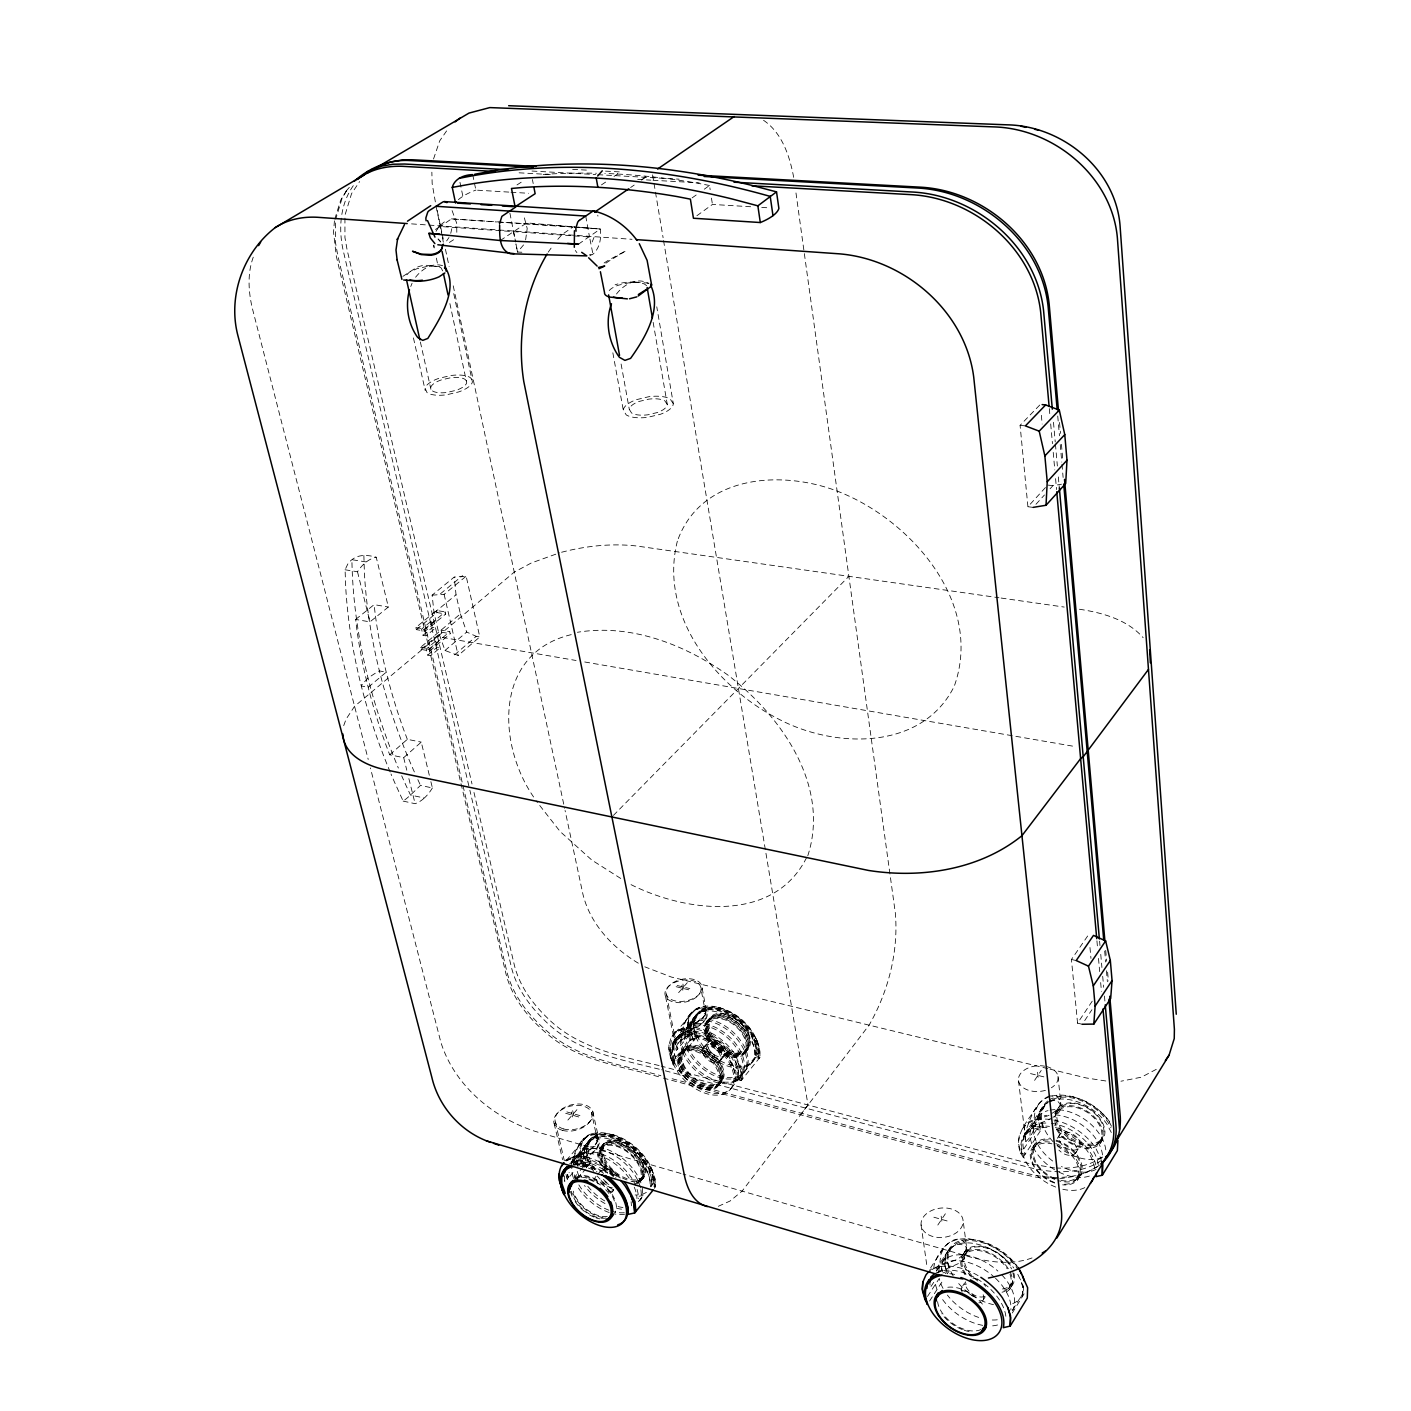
<?xml version="1.0" encoding="UTF-8"?>
<svg xmlns="http://www.w3.org/2000/svg" width="1411" height="1411" viewBox="0 0 1411 1411"><rect width="100%" height="100%" fill="white"/><g stroke="black" fill="none" stroke-linecap="round" stroke-linejoin="round"><path stroke-width="0.75" stroke-dasharray="5 3.75" d="M668.973 1044.881L668.849 1051.477L673.347 1064.935L696.769 1037.138A37.462 23.687 40.7 0 1 720.968 1008.23A37.462 23.687 40.7 0 1 758.289 1053.135L760 1057.245L741.48 1080.262L735.36 1081.549A37.956 23.617 40.8 0 0 697.493 1036.115A37.956 23.617 40.8 0 0 673.347 1064.935M701.055 989.146A18.272 11.006 -11.4 0 1 673.805 1002.057A18.272 11.006 -11.4 0 1 674.193 982.673A18.272 11.006 -11.4 0 1 701.055 989.146L706.17 1016.255A18.043 9.842 -18.3 0 1 696.999 1027.12L678.374 1036.115C671.654 1042.711 673.276 1053.241 676.68 1061.072M688.039 1022.516L687.898 1029.078L690.967 1039.254L672.006 1061.707L675.622 1062.236A37.903 23.634 40.8 0 1 699.75 1033.416A37.903 23.634 40.8 0 1 737.583 1078.798L741.48 1080.262L741.216 1072.501L738.447 1063.612L733.367 1054.652A42.418 26.439 40.8 0 0 698.939 1029.818A42.418 26.439 40.8 0 0 670.878 1038.284L668.867 1045.269L669.308 1053.417L672.006 1061.707M692.519 1019.712L690.632 1031.406L693.542 1041.036L689.926 1040.471L686.857 1030.295L688.938 1017.137A41.995 26.509 40.7 0 1 716.929 1008.512A41.995 26.509 40.7 0 1 751.058 1033.011L758.518 1048.849L758.995 1058.497L755.132 1057.051L754.673 1047.985L748.006 1033.928A37.515 23.687 40.7 0 0 717.546 1012.04A37.515 23.687 40.7 0 0 692.519 1019.712L689.344 1027.525L688.921 1035.656L676.292 1050.578L665.481 996.131M1022.605 1296.268L1022.904 1286.479L1021.687 1282.846M578.898 1165.627L581.508 1162.541L581.773 1154.145L585.001 1146.014A39.79 23.281 41.1 0 1 610.31 1139.33A39.79 23.281 41.1 0 1 642.34 1162.911C647.19 1169.931 650.806 1178.097 650.436 1186.792L653.999 1182.365A39.72 23.299 41.1 0 0 614.173 1135.061A39.72 23.299 41.1 0 0 590.362 1163.475L586.747 1167.867C583.854 1161.059 581.738 1153.21 584.948 1146.102M1022.605 1296.215L1023.028 1288.384L1021.529 1282.722M334.425 220.857L333.543 232.286L336.329 256.273L506.055 974.19C512.334 998.529 528.966 1018.848 548.068 1034.545C579.745 1061.601 622.815 1066.187 661.265 1077.528M335.448 222.956L335.501 242.621L337.652 254.827L507.025 972.25C513.357 996.801 530.113 1017.296 549.39 1033.134C580.591 1059.802 622.886 1064.741 660.859 1075.729M344.937 218.105L344.937 237.524L347.053 249.588L471.997 783.952M456.811 232.286L456.67 223.132L451.943 210.186M950.203 1247.624C944.1 1255.067 943.342 1265.12 947.292 1273.798L949.497 1270.5L946.781 1259.97L947.487 1253.832L950.203 1247.624A44.058 27.021 35.3 0 1 1017.014 1265.967M1019.271 1135.714L1018.336 1142.645L1020.894 1153.493L1023.204 1157.196A41.889 27.197 34.4 0 1 1049.484 1126.401M1018.513 1080.738L1025.868 1141.534C1038.196 1131.058 1033.981 1112.327 1047.332 1102.855A41.378 27.215 34.1 0 0 1042.094 1107.776L1024.386 1134.709M1047.756 1100.968A41.325 27.215 34.1 0 0 1044.034 1104.831C1038.231 1112.08 1037.244 1121.727 1040.807 1130.246M676.539 1038.496L677.333 1049.343L676.998 1047.491A18.008 11.2 -11.5 0 1 686.152 1036.697L688.921 1035.656M807.78 855.807C830.568 785.504 781.059 715.747 727.353 674.67C684 644.298 630.929 623.556 577.399 632.287M334.813 219.058L340.704 200.115L347.494 189.127L342.097 198.175L335.747 219.111M525.615 239.888L527.203 228.511L523.516 214.666M345.236 214.296L351.568 193.607L359.629 181.56M450.744 233.344L451.785 228.723M572.072 1161.976C574.524 1151.094 581.861 1132.98 595.495 1134.973L597.259 1139.682A19.225 10.706 -22 0 1 586.905 1151.887L566.023 1160.847M433.53 159.002L439.685 140.906L447.869 129.071M673.823 1045.604L674.123 1053.188L676.663 1061.001L673.047 1060.455L669.908 1050.243L671.936 1037.05A42.401 26.456 40.8 0 1 699.997 1028.584A42.401 26.456 40.8 0 1 734.39 1053.382L741.974 1069.309L742.503 1078.992L736.401 1080.332L735.889 1071.161L729.117 1056.998A37.938 23.634 40.8 0 0 698.357 1034.81A37.938 23.634 40.8 0 0 673.276 1042.341L671.442 1054.052L674.423 1063.753L673.047 1060.455M933.853 1268.189C933.676 1255.702 956.323 1226.529 966.359 1245.419A20.759 13.334 -16.4 0 1 957.293 1259.353L929.867 1269.459M690.79 1025.638L691.037 1033.205L693.524 1040.983M1025.868 1141.534C1021.635 1125.696 1041.283 1124.373 1050.648 1118.447M390.194 772.064A613.221 440.902 41.4 0 1 345.73 587.505L345.078 569.779L347.759 564.1A33.705 25.292 41.1 0 1 351.903 559.691C358.8 554.064 368.183 554.982 376.226 557.186L388.36 607.03L369.947 621.881L355.66 619.429L356.771 628.847A603.414 433.688 41.4 0 0 386.12 745.431L389.718 754.797L403.687 757.654L421.254 742.115L430.373 779.595M343.72 725.624L346.065 719.187L354.567 706.329L514.274 572.108L531.365 562.954L559.497 552.865M253.257 257.19C247.242 273.628 248.407 291.795 252.41 308.586L368.218 759.453M410.76 286.521L412.065 283.258M592.179 241.951L594.013 237.383M945.282 1257.183L944.911 1265.279L947.292 1273.798M1017.419 1266.884A49.385 30.231 35.3 0 0 943.765 1247.924L940.767 1254.802L939.973 1261.822L942.883 1272.934L945.829 1273.516M1049.819 1096.7A46.316 30.46 34.1 0 0 1038.09 1104.954C1029.307 1119.382 1012.392 1134.991 1020.894 1153.493L1025.18 1154.163A41.836 27.197 34.4 0 1 1047.65 1123.05M1038.09 1104.954L1035.004 1111.85L1034.051 1118.747L1036.538 1129.541L1020.894 1153.493M1039.29 1113.985L1038.725 1121.921L1040.789 1130.176L1036.538 1129.541L1042.729 1127.283L1040.383 1117.071L1041.23 1111.021L1044.034 1104.831M570.608 1166.033C575.388 1154.427 580.238 1131.887 596.659 1133.615L598.423 1138.307A19.207 10.706 -22 0 1 588.087 1150.494L565.053 1160.459M436.034 231.333L437.375 228.988M353.297 185.688C339.963 204.577 338.27 229.252 343.384 251.264L469.369 788.114M1012.692 1309.884L1019.359 1299.02M1012.322 1312.971L1024.703 1292.829M1008.548 1288.472L1010.805 1284.839M1076.17 1179.596L1078.216 1176.298M1099.134 1142.628A25.998 17.144 34.1 0 0 1077.669 1107.917A25.998 17.144 34.1 0 0 1058.321 1130.564A25.998 17.144 34.1 0 0 1099.134 1142.628L1101.127 1139.418A25.962 17.144 34.1 0 0 1079.697 1104.742A25.962 17.144 34.1 0 0 1060.349 1127.407A25.962 17.144 34.1 0 0 1101.127 1139.418M1009.641 1289.301L1011.687 1286.003M1077.404 1180.072L1079.274 1177.074M1100.174 1143.386L1101.973 1140.494A27.268 17.99 34.1 0 0 1079.503 1104.09A27.268 17.99 34.1 0 0 1059.167 1127.848A27.268 17.99 34.1 0 0 1101.973 1140.494M982.567 1301.03L985.354 1296.586M1075.482 1153.263L1078.762 1148.043A11.676 7.655 34.2 0 0 1069.044 1132.486A11.676 7.655 34.2 0 0 1060.455 1142.628A11.676 7.655 34.2 0 0 1078.762 1148.043M428.115 644.51L429.244 642.763M962.725 1285.897L964.613 1282.969M1060.049 1134.109L1056.733 1139.277A11.711 7.655 34.3 0 1 1071.831 1140.988A11.711 7.655 34.3 0 1 1074.494 1154.145A11.711 7.655 34.3 0 1 1058.938 1150.124M963.36 1254.132L965.459 1250.887M1033.028 1146.878L1034.933 1143.933M1056.433 1110.845L1058.285 1108.005M964.454 1254.961L966.764 1251.381M1033.875 1147.972L1035.991 1144.727M1057.456 1111.621L1059.502 1108.482M929.584 1301.013L943.747 1279.23M1023.204 1157.196L1042.729 1127.283M933.765 1282.264L930.325 1287.537L929.796 1282.511M927.486 1296.497L939.32 1278.384M936.093 1269.071L947.998 1250.975A44.129 27.021 35.3 0 1 1013.768 1267.942M936.304 1271.152L938.668 1267.554M942.477 1261.734L951.737 1247.624M1025.709 1134.938L1033.998 1122.309M1037.367 1117.195L1045.516 1104.76M523.552 244.932L517.537 252.093L515.915 243.927L517.202 249.994M930.643 1267.801L943.765 1247.924M1084.689 1020.612L1091.938 1009.694M1082.255 1024.263L1077.563 1023.169L1094.548 997.7M937.821 1225.048L945.37 1213.777M1034.598 1080.367L1041.212 1070.473M806.581 857.606C773.052 924.575 683.524 912.141 627.983 883.074M446.634 240.928L448.98 237.507M1077.563 1023.169L1071.443 959.498L1088.763 934.399M437.287 229.041L438.856 226.889M548.191 252.199L552.689 245.867M616.501 293.999C623.433 284.775 637.19 276.662 648.319 283.452M415.575 277.244C421.907 269.166 432.683 261.935 443.283 265.938M642.076 179.656L647.578 174.752M638.407 1201.678L643.839 1194.941M735.36 1081.549L758.289 1053.135M731.357 1087.952L741.833 1074.97M744.355 1071.831L754.691 1059.026M677.227 1037.526L679.432 1034.88L698.039 1025.868A18.026 9.824 -18.3 0 0 707.211 1015.038L702.114 987.929A18.255 11.006 -11.4 0 0 675.252 981.474A18.255 11.006 -11.4 0 0 674.864 1000.822A18.255 11.006 -11.4 0 0 702.114 987.929M640.735 1181.095L644.439 1176.527M718.975 1084.883L722.379 1080.703M745.396 1052.412L748.694 1048.355M587.364 1143.104C589.498 1140.229 593.802 1136.067 597.7 1138.254L599.358 1142.504A19.225 11.006 -21 0 1 589.04 1154.709L571.437 1163.123M639.747 1180.337L643.698 1175.469M717.811 1084.442L721.444 1079.979M744.461 1051.706L747.971 1047.385M695.006 1016.643C697.228 1013.768 701.249 1009.835 705.253 1011.493L707.211 1015.038M588.528 1141.746C582.443 1147.39 579.656 1155.732 580.344 1163.916L577.381 1165.063M720.051 1060.878L725.078 1054.758M696.046 1015.444C690.191 1020.929 687.422 1028.936 687.88 1036.873L685.129 1037.914A18.026 11.217 -11.5 0 0 675.957 1048.726L676.292 1050.578M597.805 1174.322L601.015 1170.46A11.217 6.544 41.2 0 1 608.406 1168.978A11.217 6.544 41.2 0 1 617.26 1175.839M703.189 1048.073L708.269 1042.006M573.448 1178.467L578.986 1171.906M580.15 1170.53L584.172 1165.751L590.362 1163.475M599.34 1149.083L603.132 1144.603M679.097 1054.528L682.571 1050.419M706.029 1022.605L709.398 1018.619M600.31 1149.842L604.349 1145.062M679.82 1055.516L683.506 1051.124M706.964 1023.31L710.544 1019.059M577.328 1178.961L585.195 1169.613M566.023 1174.463L567.31 1179.314L573.818 1171.624M570.996 1162.258L592.426 1137.072M676.098 1038.796L699.68 1011.087M572.566 1162.082L575.247 1158.942M578.157 1155.503L590.098 1141.464M673.241 1043.734L684.018 1031.071M686.61 1028.019L697.228 1015.532M586.606 1136.684L566.287 1160.459A44.993 25.962 41.2 0 1 619.129 1176.192M675.216 1032.923L694.318 1010.558M346.048 191.155L350.087 186.481M567.892 1120.069L577.663 1108.834M678.62 992.656L687.298 982.673M557.821 239.376L562.16 234.42L572.972 227.012M438.768 226.924L440.549 224.966M1035.974 504.274L1044.457 494.979M1050.101 488.77L1052.923 485.666L1061.442 484.22M1033.152 507.378L1027.913 506.725L1046.309 486.619M1027.913 506.725L1020.082 425.328L1040.366 404.41M613.432 815.399L848.875 576.323M430.884 781.676L432.401 787.938L420.496 785.416L410.513 795.063A32.188 3.157 -46.6 0 1 406.439 798.608L403.158 801.113L395.186 783.669A613.221 440.902 41.4 0 1 391.006 774.004M453.548 239.747L447.798 243.486M440.479 225.019L444.553 221.792M389.718 754.797L407.338 739.329L421.254 742.115M454.607 654.845L476.23 636.326L479.775 636.943L466.159 576.199L454.219 577.081L432.119 595.16L434.059 612.938L438.556 632.216L445.012 650.471L458.187 655.48L479.775 636.943M445.012 650.471L466.688 632.04L476.23 636.326M421.078 649.395L429.826 650.947L450.268 633.698L449.792 631.634L441.079 630.135L441.555 632.199L421.078 649.395L420.584 647.332L460.392 613.908L456.035 594.754L454.219 577.081M427.727 655.145L437.11 647.208L440.144 647.737L430.761 655.674L427.727 655.145L426.281 649.042L435.682 641.123L438.715 641.652L429.314 649.571L426.281 649.042M420.584 647.332L429.332 648.866L449.792 631.634M423.018 635.338L432.471 627.454L435.523 627.983L426.069 635.867L423.018 635.338L421.572 629.183L431.043 621.316L434.077 621.828L424.623 629.712L421.572 629.183M415.857 627.542L424.658 629.041L445.241 611.915L445.717 614.014L425.152 631.14L416.368 629.623L415.857 627.542L436.493 610.469L445.241 611.915M434.059 612.938L456.035 594.754M416.368 629.623L436.987 612.55L445.717 614.014M432.119 595.16L444.112 594.331L466.159 576.199M440.497 593.749L462.579 575.635M800.531 1114.778L808.009 1104.989L663.452 239.888M355.66 619.429L374.127 604.649L388.36 607.03M578.475 244.174L600.275 229.005L574.295 226.854M696.893 215.724L712.449 204.436L751.022 206.764M692.113 197.893L697.334 194.171M704.283 189.197L709.486 185.476L710.156 189.691M630.611 187.522L634.209 185.053M641.423 180.114L648.619 175.176M572.143 226.66L451.449 218.917L440.267 226.554L441.925 235.09M601.456 184.894L606.836 181.278M613.997 176.446L617.577 174.029L616.942 170.361M500.27 240.523L526.691 222.903L600.204 229.058C601.562 238.089 599.781 248.636 592.373 254.703L588.334 254.562M402.876 276.38L415.769 267.967A8.201 2.787 -11.4 0 1 427.022 265.356L441.943 266.908M1049.043 1096.012C1035.762 1102.22 1030.859 1116.665 1026.379 1129.505L1024.633 1130.299C1022.516 1117.371 1045.057 1120.052 1052.553 1112.979A19.525 11.694 -13.9 0 0 1060.525 1100.739L1056.945 1096.082L1049.396 1095.924M1156.279 1069.344L1141.376 1077.193L1120.969 1081.214M574.065 1162.417L587.858 1156.103A19.243 11.006 -21 0 0 598.193 1143.898L591.579 1112.82M516.99 184.929L522.476 181.384M1102.326 1156.985C1089.186 1166.28 1072.501 1168.767 1056.733 1168.026M1101.356 1160.459C1080.279 1174.904 1052.641 1173.37 1028.901 1167.408L661.424 1069.785M1099.398 1165.221C1078.039 1180.566 1049.608 1179.279 1025.268 1173.035L669.29 1077.969M1097.247 1166.774L1080.491 1175.31L1059.608 1178.82M435.417 229.446L440.338 226.501L589.516 236.977L592.973 254.262L589.78 255.779M434.271 638.548L437.533 636.59L576.076 660.489M696.417 1014.915L701.92 1012.181L705.729 1014.015L706.17 1016.255M588.757 1141.393L594.278 1138.853L597.911 1141.27M937.839 1272.704L957.893 1263.815A20.795 13.599 -15 0 0 966.958 1249.881L963.078 1220.374M938.721 1271.258L941.79 1269.988C940.484 1258.506 953.289 1237.13 965.9 1246.795L966.958 1249.881M1035.974 1126.084L1033.117 1127.23A19.595 13.069 -3.9 0 0 1025.109 1139.435M581.508 1162.541L578.545 1163.687A19.172 12.54 -14.7 0 0 574.506 1166.139M1032.023 1257.942C1012.234 1265.156 990.346 1262.439 970.451 1257.06L683.118 1174.075M571.243 634.633C494.291 652.976 496.76 743.509 533.675 797.109M942.883 1272.934L949.497 1270.5M690.967 1039.254L694.547 1039.766A37.497 23.687 40.7 0 1 718.746 1010.858A37.497 23.687 40.7 0 1 756.137 1055.816L760 1057.245L759.788 1049.519L757.09 1040.683L752.081 1031.776A41.977 26.509 40.7 0 0 717.97 1007.295A41.977 26.509 40.7 0 0 689.979 1015.92L687.933 1022.904L688.321 1031.018L690.967 1039.254L696.769 1037.138M689.926 1040.471L695.764 1038.408L692.854 1028.778L694.759 1017.084A37.48 23.687 40.7 0 1 719.751 1009.412A37.48 23.687 40.7 0 1 750.193 1031.247L755.802 1041.424M718.305 1206.299L730.104 1201.008L742.115 1191.113L869.105 1025.144C888.383 991.439 898.613 951.825 895.332 912.97L795.628 190.397M1049.996 1101.585L1054.37 1100.157L1057.439 1100.88L1060.966 1105.078A19.56 11.923 -12.5 0 1 1053.012 1117.336M561.596 552.248C585.953 545.916 611.439 543.2 636.52 545.986L998.953 597.753M1057.686 1178.802L1036.062 1177.18L1023.769 1174.481L663.364 1078.092M635.215 282.094L630.117 282.006A20.036 7.231 -9.9 0 0 615.108 284.81M517.537 252.093L521.876 252.234M572.654 169.355L587.999 170.184M605.531 171.137L620.893 171.966M532 171.048L595.671 174.558M597.858 174.682L679.079 179.162M519.089 172.812L552.036 174.647M637.684 179.409L650.859 180.149M653.064 180.273L699.168 182.83M508.807 192.09L475.877 190.097L474.29 182.354M510.994 192.231L528.543 193.289M761.746 207.417L768.166 207.805M451.52 218.864L496.619 221.95M498.771 222.091L572.143 227.083M574.312 227.242L600.275 229.005M411.553 223.873L496.69 229.834M498.859 229.993L575.265 235.337M577.434 235.496L632.005 239.306M635.285 282.059L647.614 283.047A8.625 3.104 -9.8 0 1 649.325 283.294M1105.836 1080.985L1086.135 1077.933L1049.96 1069.132M1020.082 425.328L1025.409 425.893M1047.738 485.067L1052.923 485.666M1054.828 1167.991L1030.594 1163.916L661.265 1066.134M1001.14 598.052L1064.211 607.065M1079.433 609.235C1102.485 612.762 1127.213 619.535 1143.157 637.684M366.296 561.948L351.903 559.691A614.226 443.742 41.4 0 0 398.361 768.043M345.078 569.779L357.494 571.755A43.794 27.215 -80.6 0 1 376.137 557.239M441.555 632.199L450.268 633.698M584.736 661.988L1075.059 746.542M968.034 1238.911L971.897 1239.581M652.023 1170.019L646.573 1160.724A44.499 26.068 41.1 0 0 610.734 1134.338A44.499 26.068 41.1 0 0 582.337 1141.958L580.485 1148.995L581.191 1157.267L584.172 1165.751L587.876 1166.438A39.773 23.281 41.1 0 1 611.668 1138.024A39.773 23.281 41.1 0 1 651.565 1185.381L655.586 1187.021L655.092 1179.137L650.788 1166.791M709.486 185.476L696.399 182.989A766.984 524.098 41.6 0 0 604.825 173.465M610.575 1134.303L613.838 1134.955M609.411 1135.679L612.691 1136.331M432.401 787.938A42.277 25.204 -77.8 0 1 424.341 798.009L410.513 795.063A614.226 443.742 41.4 0 1 401.694 775.785M403.158 801.113L415.116 803.688A42.277 25.204 -77.8 0 0 424.341 798.009M1071.443 959.498L1076.205 960.538M1047.826 1068.603L671.389 977.065L644.792 966.817M677.192 985.495L689.82 988.6M676.134 986.712L688.762 989.817M1030.506 1073.595L1045.339 1077.228M659.131 1065.57C619.958 1056.01 577.134 1047.844 547.468 1018.019C532.406 1003.591 519.583 985.936 514.433 965.477L473.99 792.488M659.307 1069.221C619.253 1059.273 575.265 1051.248 544.893 1020.682C529.672 1006.114 516.708 988.282 511.487 967.611L469.863 790.248M566.869 1111.921L579.921 1115.59M565.67 1113.279L578.739 1116.965M933.87 1217.217L949.356 1221.591M681.002 1173.476L535.633 1131.499C493.25 1117.865 454.289 1085.465 440.814 1042.094L370.405 767.954M716.788 1008.477L719.645 1009.376M717.811 1007.26L720.668 1008.159M1072.536 1096.682L1074.812 1097.441M742.503 1078.992L738.606 1077.528C739.223 1069.132 735.995 1061.107 731.339 1054.264A37.885 23.634 40.8 0 0 700.632 1032.129A37.885 23.634 40.8 0 0 675.552 1039.66L675.305 1045.727M638.319 963.202C612.656 947.804 590.151 923.905 582.919 894.204L565.07 810.461M620.752 878.471L591.862 860.11L560.149 831.538L536.004 800.725M763.545 120.288C782.17 132.987 789.719 156.18 793.688 177.363M646.608 285.727L644.774 284.246A20.124 7.267 -9.9 0 0 628.248 282.923L618.494 285.181A19.172 6.914 -9.9 0 0 608.212 292.712M438.151 238.935L440.726 241.598M472.121 379.577L470.233 377.584A24.728 9.401 -11.6 0 0 450.885 375.52L438.856 378.342A23.546 8.96 -11.6 0 0 425.064 388.184L427.039 392.628A24.71 9.401 -11.6 0 0 446.493 394.798L458.716 391.923A23.564 8.96 -11.6 0 0 472.403 381.958L453.054 290.313M466.494 380.899L465.066 379.383A18.766 7.143 -11.6 0 0 450.374 377.813L441.202 379.947A17.884 6.808 -11.6 0 0 430.743 387.443L432.26 390.794A18.766 7.143 -11.6 0 0 447.04 392.452L456.3 390.265A17.884 6.808 -11.6 0 0 466.706 382.716L449.897 303.594M1102.361 1113.367L1103.455 1114.549M438.08 239.129L440.585 242.004M575.282 250.47L576.923 252.64M650.577 1170.901L645.427 1162.117A44.535 26.051 41.1 0 0 609.57 1135.714A44.535 26.051 41.1 0 0 581.173 1143.333L579.427 1149.965L579.515 1156.65L583.025 1167.126L589.234 1164.922L585.918 1154.992L587.452 1143.157A39.737 23.299 41.1 0 1 612.815 1136.366A39.737 23.299 41.1 0 1 644.792 1159.913L653.646 1178.573L654.457 1188.415M752.275 1041.494L754.92 1049.766L755.132 1057.051M1017.754 1274.239L1021.088 1281.047L1020.523 1279.301M1111.498 1126.243L1108.958 1121.392A41.325 27.215 34.1 0 0 1049.273 1099.91M1111.304 1132.504L1107.088 1124.408A41.378 27.215 34.1 0 0 1048.955 1101.92M755.679 1037.949L757.09 1040.683M414.375 771.923L412.629 768.078A607.189 440.497 41.3 0 1 364.408 572.901L363.862 555.264M417.868 779.648L420.496 785.416M758.995 1058.497L754.462 1038.813M651.723 1169.49L654.775 1177.18L655.586 1187.021L653.999 1182.365M646.979 1170.813L649.66 1177.532L650.436 1186.845M653.646 1178.573L652.111 1174.516L653.928 1186.88M407.338 739.329L403.811 730.016A597.488 433.3 41.3 0 1 375.185 614.032L374.127 604.649M738.165 1063.118L740.951 1070.579L741.48 1080.262M735.66 1061.883L738.112 1068.427L738.606 1077.581M756.807 1040.189L759.524 1047.615L760 1057.245M460.392 613.908L466.688 632.04M564.4 1180.39L564.841 1181.677M586.711 1167.797L583.413 1157.937L583.36 1152.082M584.172 1165.751L580.662 1155.274L580.591 1148.589M1100.421 1157.073L1101.109 1159.278L1095.659 1148.007A46.828 30.442 34.4 0 0 1057.174 1120.793A46.828 30.442 34.4 0 0 1022.34 1128.835M673.312 403.669L670.154 398.996A25.857 10.406 -9.9 0 0 648.848 396.703L636.361 399.683A24.64 9.895 -9.9 0 0 623.292 410.178L626.255 414.922A25.839 10.388 -9.9 0 0 647.702 417.321L660.401 414.287A24.64 9.912 -9.9 0 0 673.312 403.669L656.768 306.804M667.297 404.463L664.898 400.9A19.631 7.902 -9.9 0 0 648.707 399.154L639.218 401.412A18.713 7.514 -9.9 0 0 629.306 409.402L631.564 413A19.631 7.884 -9.9 0 0 647.843 414.799L657.455 412.506A18.713 7.531 -9.9 0 0 667.297 404.463L653.117 322.149M567.628 1174.693L568.492 1177.92L568.263 1175.822A19.172 12.54 -14.7 0 1 569.18 1172.418M357.494 571.755L369.947 621.881M403.687 757.654L406.791 770.212M408.873 778.59L415.116 803.688M424.658 629.041L425.152 631.14M429.332 648.866L429.826 650.947M431.043 621.316L432.471 627.454M435.682 641.123L437.11 647.208M436.493 610.469L436.987 612.55M555.352 1122.151L564.277 1160.495M554.153 1123.526L562.601 1159.736M444.112 594.331L458.187 655.48M572.69 1110.704L574.083 1116.789M571.49 1112.08L572.884 1118.165M413.441 337.917L425.24 390.582M592.761 1111.445L599.075 1139.894M420.372 342.009L430.902 389.26M436.387 258.125L438.063 266.291M435.346 201.879L432.172 183.695L431.854 172.195M437.181 210.486L441.766 232.021M442.225 234.173L443.601 240.628M445.435 249.236L449.104 266.45M453.231 285.833L564.612 808.309M436.034 206.288L440.338 226.501M459.968 182.319L462.879 196.323M472.72 174.629L473.902 180.432M666.539 994.914L676.345 1044.493M509.9 213.149L515.597 241.845M513.498 231.704L515.509 241.898M442.349 237.224L443.601 243.627M682.924 984.084L684.07 990.011M681.866 985.301L683.012 991.227M532.423 179.532L533.199 183.571M585.706 216.059L589.516 236.977M621.105 364.02L629.306 409.402M612.85 352.803L623.292 410.178M652.587 174.876L653.681 181.366M654.034 183.536L655.127 190.044M655.48 192.213L663.099 237.718M711.461 198.122L712.449 204.436M921.048 1224.871L927.168 1267.836M941.155 1216.176L942.054 1222.614M1037.579 1072.272L1038.249 1078.551M567.31 1179.314L567.081 1177.215A19.19 12.558 -14.7 0 1 568.016 1173.811M442.684 270.894L441.096 267.861A19.225 6.561 -11.4 0 0 426.14 266.644L416.739 268.796L409.331 272.164L405.892 275.886L406.015 277.561M1058.021 1076.346L1060.966 1105.078M1041.353 415.31L1042.165 424.041M1089.962 947.504L1090.968 958.422M1053.488 422.295L1055.234 441.96M1055.428 444.148L1057.368 466.018M1058.338 476.953L1059.326 487.871M1099.592 941.19L1099.98 945.582M1100.756 954.365L1101.92 967.523M1102.697 976.306L1103.684 987.294M1104.46 996.06L1105.042 1002.657M1049.308 408.626L1049.89 415.187M1050.684 423.935L1052.447 443.636M1053.223 452.384L1054.793 469.881M1055.569 478.629L1056.557 489.564M1096.929 940.855L1097.511 947.434M1098.499 958.422L1099.68 971.597M1100.668 982.567L1101.444 991.351M631.105 1201.749L631.475 1205.788M564.329 1175.927L564.876 1182.242M1059.52 422.453L1060.49 433.406M1061.442 444.359L1062.783 459.686M1105.713 950.291L1106.683 961.226M1107.635 972.179L1108.393 980.945M1057.739 416.051L1059.467 435.787M1060.243 444.553L1061.777 462.102M1061.972 464.29L1063.118 477.447M1104.69 951.049L1105.66 962.002M1106.436 970.768L1107.388 981.739M935.458 1273.357A44.641 26.95 35.5 0 1 977.7 1279.248A44.641 26.95 35.5 0 1 1005.849 1316.304M931.789 1269.671A49.967 30.16 35.5 0 1 978.969 1276.161M949.709 1273.727A44.711 26.932 35.5 0 1 957.752 1275.103M1013.874 1273.145A29.067 17.867 35.2 0 1 1002.71 1290.395M971.456 1276.973A29.067 17.867 35.2 0 1 971.773 1246.901A29.067 17.867 35.2 0 1 1010.329 1265.367M964.983 1274.662A29.102 17.867 35.3 0 1 970.556 1249.917A29.102 17.867 35.3 0 1 1005.514 1264.926A29.102 17.867 35.3 0 1 1005.796 1292.194M981.104 1329.479A28.167 16.95 35.5 0 1 954.418 1324.576A28.167 16.95 35.5 0 1 937.592 1301.33M960.768 1289.795A28.167 16.95 35.5 0 1 967.311 1292.635M968.898 1293.517A28.167 16.95 35.5 0 1 973.519 1296.638M1012.869 1272.581A27.673 17.02 35.2 0 1 1002.251 1289.019M977.752 1280.976A27.673 17.02 35.2 0 1 972.003 1247.835A27.673 17.02 35.2 0 1 1011.546 1268.895M1010.029 1274.38A27.726 17.02 35.3 0 1 1001.739 1292.317M965.988 1274.521A27.726 17.02 35.3 0 1 973.026 1250.622A27.726 17.02 35.3 0 1 1007.225 1268.806M1023.522 1285.668A42.506 26.068 35.3 0 1 1010.153 1304.54M993.503 1304.646A42.506 26.068 35.3 0 1 977.911 1298.843M976.006 1297.785A42.506 26.068 35.3 0 1 956.535 1280.871M953.183 1275.914A42.506 26.068 35.3 0 1 965.777 1240.798A42.506 26.068 35.3 0 1 1017.419 1268.842M997.26 1319.796A42.771 26.033 35.4 0 1 990.205 1319.885M978.67 1317.433A42.771 26.033 35.4 0 1 947.381 1295.069M943.042 1288.384A42.771 26.033 35.4 0 1 939.426 1279.177M938.738 1271.346A42.771 26.033 35.4 0 1 959.85 1254.785A42.771 26.033 35.4 0 1 997.894 1271.082M1001.863 1274.944A42.771 26.033 35.4 0 1 1012.445 1310.731M997.559 1324.982A42.877 26.033 35.4 0 1 990.152 1325.97M982.762 1325.352A42.877 26.033 35.4 0 1 941.26 1297.591M936.904 1289.16A42.877 26.033 35.4 0 1 934.946 1280.976M936.798 1270.394A42.877 26.033 35.4 0 1 994.155 1277.008M995.531 1278.278A42.877 26.033 35.4 0 1 1010.858 1309.99M983.185 1294.734A12.487 7.584 35.4 0 1 978.758 1302.9M962.161 1292.194A12.487 7.584 35.4 0 1 966.5 1284.01M984.666 1296.339A12.452 7.584 35.4 0 1 971.456 1293.323A12.452 7.584 35.4 0 1 965.565 1281.77M972.867 1278.119A12.452 7.584 35.4 0 1 978.599 1280.006M983.749 1283.922A12.452 7.584 35.4 0 1 985.636 1286.321M969.092 1331.543A29.578 17.796 35.5 0 1 964.03 1330.203M962.337 1329.585A29.578 17.796 35.5 0 1 941.719 1313.8M947.822 1287.273A29.578 17.796 35.5 0 1 983.344 1305.387M574.224 1162.452A40.231 23.193 41.2 0 1 607.63 1172.4M566.516 1160.865A45.011 25.945 41.2 0 1 616.554 1176.227M573.342 1165.116A40.284 23.176 41.2 0 1 596.306 1169.984M614.349 1175.398A26.209 15.415 41.1 0 1 603.555 1144.039A26.209 15.415 41.1 0 1 637.225 1155.203A26.209 15.415 41.1 0 1 636.202 1182.63M605.813 1172.453A26.245 15.398 41.1 0 1 602.814 1145.714A26.245 15.398 41.1 0 1 633.715 1156.808A26.245 15.398 41.1 0 1 637.895 1183.952M599.763 1218.857A26.633 15.309 41.2 0 1 595.971 1217.834M594.049 1217.111A26.633 15.309 41.2 0 1 585.882 1212.508M584.507 1211.485A26.633 15.309 41.2 0 1 575.159 1201.625M572.09 1196.175A26.633 15.309 41.2 0 1 570.414 1190.866M574.259 1179.155A26.633 15.309 41.2 0 1 586.958 1178.026M588.863 1178.608A26.633 15.309 41.2 0 1 600.504 1184.993M605.689 1189.685A26.633 15.309 41.2 0 1 609.005 1193.635M605.901 1218.046A25.38 14.586 41.2 0 1 571.437 1191.219M589.04 1179.543A25.38 14.586 41.2 0 1 594.648 1182.03M620.293 1177.973A24.975 14.674 41.1 0 1 603.802 1145.52A24.975 14.674 41.1 0 1 638.072 1156.897A24.975 14.674 41.1 0 1 631.07 1181.536M607.559 1173.282A25.01 14.674 41.1 0 1 603.061 1146.984A25.01 14.674 41.1 0 1 632.692 1156.791A25.01 14.674 41.1 0 1 637.049 1183.053M643.204 1194.994A38.344 22.47 41.1 0 1 639.077 1196.281M613.679 1190.037A38.344 22.47 41.1 0 1 597.259 1176.068M593.802 1171.483A38.344 22.47 41.1 0 1 610.099 1136.684A38.344 22.47 41.1 0 1 651.265 1184.094M621.563 1209.156A38.556 22.435 41.2 0 1 615.513 1207.957M605.019 1203.565A38.556 22.435 41.2 0 1 584.454 1185.487M578.951 1176.068A38.556 22.435 41.2 0 1 576.94 1170.23M576.111 1164.745A38.556 22.435 41.2 0 1 604.684 1150.653A38.556 22.435 41.2 0 1 640.488 1187.886M640.876 1189.773A38.556 22.435 41.2 0 1 639.836 1200.832M580.168 1166.262A38.873 22.364 41.2 0 1 586.288 1167.408M588.405 1168.061A38.873 22.364 41.2 0 1 597.012 1171.835M624.597 1214.201A38.644 22.417 41.2 0 1 611.28 1213.16M609.199 1212.508A38.644 22.417 41.2 0 1 577.081 1185.945M573.148 1177.285A38.644 22.417 41.2 0 1 571.914 1166.456M573.818 1160.618A38.644 22.417 41.2 0 1 599.199 1155.397A38.644 22.417 41.2 0 1 629.8 1179.155M634.262 1187.198A38.644 22.417 41.2 0 1 636.978 1198.662M613.644 1189.35A11.253 6.526 41.2 0 1 608.018 1193M594.807 1181.042A11.253 6.526 41.2 0 1 596.5 1176.051M612.303 1187.815A11.235 6.526 41.2 0 1 599.816 1178.132M600.804 1170.901A11.235 6.526 41.2 0 1 615.866 1177.532M569.656 1163.846A40.196 23.193 41.2 0 1 615.337 1176.439M572.848 1164.075A40.249 23.176 41.2 0 1 604.561 1172.823M602.973 1217.411A26.615 15.309 41.2 0 1 572.231 1190.902M575.706 1177.462A26.615 15.309 41.2 0 1 604.614 1185.54A26.615 15.309 41.2 0 1 614.843 1212.931M646.361 1192.348A38.309 22.488 41.1 0 1 635.091 1194.976M607.03 1182.735A38.309 22.488 41.1 0 1 601.245 1177.321M595.177 1169.842A38.309 22.488 41.1 0 1 614.261 1135.749A38.309 22.488 41.1 0 1 651.459 1186.422M627.066 1179.931A26.192 15.415 41.1 0 1 602.585 1145.644A26.192 15.415 41.1 0 1 638.601 1153.545A26.192 15.415 41.1 0 1 632.604 1181.148M613.362 1176.598A26.227 15.398 41.1 0 1 602.55 1145.238A26.227 15.398 41.1 0 1 636.22 1156.403A26.227 15.398 41.1 0 1 635.215 1183.847M613.732 1175.98A24.992 14.674 41.1 0 1 602.532 1147.02A24.992 14.674 41.1 0 1 632.551 1153.598A24.992 14.674 41.1 0 1 638.407 1181.377M607.294 1216.317A25.363 14.586 41.2 0 1 573.254 1191.166M576.552 1178.361A25.363 14.586 41.2 0 1 598.881 1182.012A25.363 14.586 41.2 0 1 615.055 1203.777M624.279 1212.719A38.626 22.417 41.2 0 1 610.593 1210.814M608.917 1210.215A38.626 22.417 41.2 0 1 578.492 1184.27M576.058 1179.508A38.626 22.417 41.2 0 1 573.607 1171.8M573.325 1164.798A38.626 22.417 41.2 0 1 600.663 1153.739A38.626 22.417 41.2 0 1 635.655 1185.487M637.102 1189.455A38.626 22.417 41.2 0 1 638.336 1198.68M622.939 1207.463A38.538 22.435 41.2 0 1 614.826 1205.629M604.737 1200.92A38.538 22.435 41.2 0 1 585.865 1183.811M581.896 1177.55A38.538 22.435 41.2 0 1 580.362 1174.393M577.928 1166.703A38.538 22.435 41.2 0 1 602.938 1147.972A38.538 22.435 41.2 0 1 641.352 1184.235M642.252 1188.062A38.538 22.435 41.2 0 1 641.211 1199.121M613.256 1190.567A11.253 6.526 41.2 0 1 607.047 1190.778M598.211 1183.917A11.253 6.526 41.2 0 1 596.147 1177.303M608.846 1184.517A11.217 6.544 41.2 0 1 604.278 1180.972M574.348 1164.869A38.838 22.364 41.2 0 1 606.836 1175.663M1051.46 1123.368A41.836 27.197 34.4 0 1 1098.393 1165.839M1055.393 1127.548A41.889 27.197 34.4 0 1 1096.224 1166.897M1052.006 1096.082A46.316 30.46 34.1 0 1 1110.845 1123.544M1046.292 1066.504A19.895 12.858 -4.3 0 1 1051.354 1087.775M1045.41 1090.35A19.895 12.858 -4.3 0 1 1018.425 1079.75A19.895 12.858 -4.3 0 1 1044.704 1066.169M1054.775 1113.526A27.303 17.99 34.1 0 1 1092.89 1115.572A27.303 17.99 34.1 0 1 1092.837 1147.743A27.303 17.99 34.1 0 1 1054.758 1125.378M1084.812 1187.603A40.425 26.245 34.4 0 1 1059.467 1188.362M1055.693 1187.057A40.425 26.245 34.4 0 1 1021.987 1150.441A40.425 26.245 34.4 0 1 1046.997 1127.53M1056.451 1129.294A40.425 26.245 34.4 0 1 1094.724 1170.001M1055.763 1143.615A27.744 17.973 34.4 0 1 1080.103 1168.855A27.744 17.973 34.4 0 1 1062.642 1184.852M1054.617 1183.053A27.744 17.973 34.4 0 1 1030.295 1156.138A27.744 17.973 34.4 0 1 1051.936 1142.522M1056.028 1140.123A27.709 17.973 34.4 0 1 1082.184 1167.867A27.709 17.973 34.4 0 1 1058.109 1180.601M1054.846 1179.455A27.709 17.973 34.4 0 1 1032.323 1154.321A27.709 17.973 34.4 0 1 1049.555 1138.924M1057.121 1145.45A26.439 17.126 34.4 0 1 1078.815 1169.56A26.439 17.126 34.4 0 1 1062.095 1184.164M1054.44 1182.436A26.439 17.126 34.4 0 1 1031.282 1156.791A26.439 17.126 34.4 0 1 1051.9 1143.827M1056.063 1141.093A26.403 17.126 34.4 0 1 1080.985 1167.514A26.403 17.126 34.4 0 1 1058.056 1179.649M1054.952 1178.555A26.403 17.126 34.4 0 1 1033.487 1154.604A26.403 17.126 34.4 0 1 1049.925 1139.947M1102.185 1157.443A39.878 26.262 34.1 0 1 1055.922 1144.533M1053.065 1141.693A39.878 26.262 34.1 0 1 1050.895 1100.28M1052.535 1099.451A39.878 26.262 34.1 0 1 1110.951 1127.742M1096.03 1169.402A40.108 26.262 34.2 0 1 1061.442 1166.509M1052.659 1161.024A40.108 26.262 34.2 0 1 1048.038 1110.598M1049.978 1110.157A40.108 26.262 34.2 0 1 1105.783 1149.842M1089.31 1176.104A40.196 26.245 34.3 0 1 1058.162 1171.712M1054.546 1169.701A40.196 26.245 34.3 0 1 1030.277 1137.848A40.196 26.245 34.3 0 1 1046.627 1115.29M1055.234 1114.849A40.196 26.245 34.3 0 1 1102.697 1157.055M597.735 215.177A7.531 4.145 -87.1 0 1 597.947 216.13M605.883 263.187A20.618 1.199 -31.8 0 1 609.764 260.612L626.008 250.752L609.199 259.783A20.512 1.993 -29.1 0 0 602.056 264.421M543.164 174.435A766.984 524.098 41.6 0 1 596.412 173.236M458.399 199.674A46.44 14.939 -10.6 0 1 475.895 190.079M677.351 541.189C658.284 616.819 716.859 688.445 781.359 720.474C837.287 748.73 922.547 749.999 954.259 686.222C982.603 606.801 917.309 527.255 847.888 495.614C790.407 468.805 702.043 471.397 677.351 541.189M673.823 1033.205L673.276 1035.551L675.587 1040.313L677.933 1039.766C682.501 1028.143 687.474 1007.454 703.366 1008.177L705.412 1012.163A18.008 9.577 -19.4 0 1 696.205 1023.01L673.823 1033.205M674.881 1031.97L674.634 1035.515L676.645 1039.078L678.973 1038.549C683.541 1026.926 688.515 1006.237 704.389 1006.96L706.435 1010.946A18.008 9.56 -19.4 0 1 697.263 1021.776L674.881 1031.97M362.045 684.635L361.322 685.975L368.183 687.28L386.244 672.165L379.4 670.913L377.248 671.971L368.006 677.968L362.045 684.635M434.182 247.948L433.741 245.126L434.112 248.001M928.385 1234.713A21.13 14.71 -6.4 0 0 962.778 1224.237A21.13 14.71 -6.4 0 0 935.052 1209.227A21.13 14.71 -6.4 0 0 928.385 1234.713M562.513 1130.37A19.472 12.346 -14.4 0 0 591.985 1116.03A19.472 12.346 -14.4 0 0 564.188 1108.341A19.472 12.346 -14.4 0 0 562.513 1130.37M708.04 1033.681A24.728 15.662 40.7 0 0 744.62 1052.765A24.728 15.662 40.7 0 0 730.986 1018.16A24.728 15.662 40.7 0 0 708.04 1033.681M705.906 1036.221A24.763 15.662 40.7 0 0 742.539 1055.34A24.763 15.662 40.7 0 0 728.87 1020.7A24.763 15.662 40.7 0 0 705.906 1036.221M673.206 1063.524A36.615 22.788 40.8 0 0 727.159 1092.202A36.615 22.788 40.8 0 0 706.893 1041.23A36.615 22.788 40.8 0 0 673.206 1063.524M679.097 1068.198A25.133 15.609 40.8 0 0 716.118 1087.81A25.133 15.609 40.8 0 0 702.078 1052.853A25.133 15.609 40.8 0 0 679.097 1068.198M681.284 1065.587A25.098 15.609 40.8 0 0 718.287 1085.147A25.098 15.609 40.8 0 0 704.265 1050.225A25.098 15.609 40.8 0 0 681.284 1065.587M679.802 1068.55A23.952 14.868 40.8 0 0 715.095 1087.211A23.952 14.868 40.8 0 0 701.69 1053.911A23.952 14.868 40.8 0 0 679.802 1068.55M682.218 1065.675A23.916 14.868 40.8 0 0 717.476 1084.301A23.916 14.868 40.8 0 0 704.107 1051.019A23.916 14.868 40.8 0 0 682.218 1065.675M709.186 1033.487A23.546 14.921 40.7 0 0 744.038 1051.654A23.546 14.921 40.7 0 0 731.039 1018.689A23.546 14.921 40.7 0 0 709.186 1033.487M706.84 1036.291A23.581 14.921 40.7 0 0 741.727 1054.493A23.581 14.921 40.7 0 0 728.711 1021.493A23.581 14.921 40.7 0 0 706.84 1036.291M695.817 1036.697A36.157 22.858 40.7 0 0 749.276 1064.794A36.157 22.858 40.7 0 0 729.469 1014.209A36.157 22.858 40.7 0 0 695.817 1036.697M686.504 1047.756A36.351 22.823 40.7 0 0 740.158 1076.082A36.351 22.823 40.7 0 0 720.157 1025.338A36.351 22.823 40.7 0 0 686.504 1047.756M682.659 1052.306A36.421 22.823 40.7 0 0 736.401 1080.738A36.421 22.823 40.7 0 0 716.329 1029.942A36.421 22.823 40.7 0 0 682.659 1052.306M703.172 1053.929A10.618 6.649 40.7 0 0 718.834 1062.13A10.618 6.649 40.7 0 0 712.89 1047.315A10.618 6.649 40.7 0 0 703.172 1053.929M706.982 1049.343A10.582 6.649 40.7 0 0 722.626 1057.509A10.582 6.649 40.7 0 0 716.7 1042.729A10.582 6.649 40.7 0 0 706.982 1049.343M680.367 1066.681A25.116 15.609 40.8 0 0 717.37 1086.258A25.116 15.609 40.8 0 0 703.348 1051.318A25.116 15.609 40.8 0 0 680.367 1066.681M682.554 1064.07A25.081 15.609 40.8 0 0 719.522 1083.613A25.081 15.609 40.8 0 0 705.535 1048.708A25.081 15.609 40.8 0 0 682.554 1064.07M697.052 1035.233A36.139 22.858 40.7 0 0 750.493 1063.294A36.139 22.858 40.7 0 0 730.704 1012.745A36.139 22.858 40.7 0 0 697.052 1035.233M709.257 1032.217A24.71 15.662 40.7 0 0 745.837 1051.283A24.71 15.662 40.7 0 0 732.221 1016.678A24.71 15.662 40.7 0 0 709.257 1032.217M707.14 1034.739A24.745 15.662 40.7 0 0 743.738 1053.858A24.745 15.662 40.7 0 0 730.087 1019.236A24.745 15.662 40.7 0 0 707.14 1034.739M710.421 1032.023A23.528 14.921 40.7 0 0 745.255 1050.172A23.528 14.921 40.7 0 0 732.274 1017.225A23.528 14.921 40.7 0 0 710.421 1032.023M708.075 1034.81A23.564 14.921 40.7 0 0 742.944 1053.012A23.564 14.921 40.7 0 0 729.928 1020.03A23.564 14.921 40.7 0 0 708.075 1034.81M681.072 1067.033A23.934 14.868 40.8 0 0 716.347 1085.676A23.934 14.868 40.8 0 0 702.96 1052.394A23.934 14.868 40.8 0 0 681.072 1067.033M683.488 1064.159A23.899 14.868 40.8 0 0 718.71 1082.766A23.899 14.868 40.8 0 0 705.377 1049.502A23.899 14.868 40.8 0 0 683.488 1064.159M674.458 1062.024A36.598 22.788 40.8 0 0 728.393 1090.668A36.598 22.788 40.8 0 0 708.146 1039.713A36.598 22.788 40.8 0 0 674.458 1062.024M683.912 1050.825A36.404 22.823 40.7 0 0 737.636 1079.221A36.404 22.823 40.7 0 0 717.582 1028.443A36.404 22.823 40.7 0 0 683.912 1050.825M687.739 1046.274A36.333 22.841 40.7 0 0 741.392 1074.565A36.333 22.841 40.7 0 0 721.409 1023.857A36.333 22.841 40.7 0 0 687.739 1046.274M708.234 1047.862A10.582 6.649 40.7 0 0 723.861 1056.01A10.582 6.649 40.7 0 0 717.934 1041.23A10.582 6.649 40.7 0 0 708.234 1047.862M704.406 1052.43A10.6 6.649 40.7 0 0 720.086 1060.613A10.6 6.649 40.7 0 0 714.125 1045.816A10.6 6.649 40.7 0 0 704.406 1052.43M563.712 1128.976A19.454 12.346 -14.4 0 0 593.149 1114.655A19.454 12.346 -14.4 0 0 565.37 1106.982A19.454 12.346 -14.4 0 0 563.712 1128.976M604.649 1158.237A24.957 14.674 41.1 0 0 641 1178.203A24.957 14.674 41.1 0 0 626.572 1144.092A24.957 14.674 41.1 0 0 604.649 1158.237"/><path stroke-width="1.5" d="M1119.505 1129.329L1108.94 999.27M499.512 223.89L501.875 216.359L515.879 206.906M574.436 230.734L574.312 247.278M1046.027 505.261L1047.227 481.786L1044.863 455.929L1039.202 431.166L1025.409 425.893L1045.639 404.939L1059.291 410.09L1064.776 434.606L1066.998 460.233L1065.693 483.514L1046.027 505.261L1033.152 507.378M1117.953 1140.441L1117.353 1150.618L1102.326 1175.222L1095.906 1176.651A41.889 27.197 34.4 0 0 1096.523 1172.929M1150.353 662.8L1149.648 649.801M1082.255 1024.263L1093.825 1024.086L1095.13 1006.096L1093.296 985.883L1088.481 966.165L1105.642 940.925L1093.49 935.405L1076.205 960.538L1088.481 966.165M1105.642 940.925L1110.334 960.503L1112.062 980.592L1110.669 998.494L1093.825 1024.086M598.529 267.42L604.719 266.044L598.934 268.725M922.9 1281.911L922.141 1288.948L927.327 1304.469A44.711 26.932 35.5 0 1 938.597 1274.574M565.705 1169.084L567.363 1166.597M397.302 239.605L397.62 238.688L395.997 249.976L397.108 259.924M562.248 1175.539L563.271 1171.553A40.249 23.176 41.2 0 1 567.081 1166.862M564.806 1172.523L565.846 1168.537M397.408 239.27L404.428 224.684M409.472 289.784C405.186 305.799 407.902 323.913 417.674 337.441L422.736 340.386L427.833 338.428C439.579 319.292 459.545 288.638 444.941 267.138M930.96 1277.096L929.796 1282.511M456.3 201.896A46.44 14.939 -10.6 0 0 455.524 202.99L452.261 187.398C454.536 178.527 464.395 174.788 472.72 174.629M611.492 303.735C604.966 321.285 608.423 342.22 619.376 357.283L624.914 360.387L630.594 358.376C644.739 338.428 662.394 309.679 650.647 285.198M988.441 1277.996C1021.105 1271.858 1065.076 1251.063 1061.495 1211.732L973.731 377.178C965.318 311.302 904.433 259.148 839.386 253.839L636.379 239.623M1118.57 1134.92L1115.219 1142.91L1169.066 1055.181L1174.252 1038.567L1174.393 1029.289L1117.406 238.177C1112.203 177.363 1055.128 129.389 995.478 126.955L489.829 107.589L469.016 113.074L377.301 167.098M442.701 245.673L443.319 244.209L442.066 247.013M258.619 245.62L260.7 241.986M547.151 253.98C524.451 291.812 516.92 338.04 523.763 381.429L684.882 1177.674C687.774 1189.702 694.177 1203.389 707.317 1206.599M1056.751 1238.17L1111.78 1148.519M1095.13 1006.096L1112.062 980.592M1093.296 985.883L1110.334 960.503M1165.38 1060.49L1169.066 1055.181M1103.649 1160.777C1111.48 1151.605 1114.619 1139.365 1113.632 1127.495L1103.014 1008.918M1081.479 757.495L1021.952 835.7C979.64 869.829 921.154 878.718 868.523 870.446L383.298 769.33C365.714 765.221 343.649 754.691 342.891 734.002M1148.466 669.431L1083.207 756.807L1080.632 758.607M597.647 176.005L602.268 170.819M653.134 1190.055L634.721 1212.931L628.177 1214.36A40.284 23.176 41.2 0 0 605.09 1175.451M1047.227 481.786L1066.998 460.233M1044.863 455.929L1064.776 434.606M1039.202 431.166L1059.291 410.09M646.361 289.467L638.336 294.529M1105.518 1157.038C1117.071 1147.319 1121.04 1131.305 1120.281 1116.736L1109.752 996.272M1100.686 1164.022C1112.168 1154.974 1117.265 1139.859 1115.96 1125.572L1105.236 1004.844M407.479 221.192L430.725 205.689M444.871 272.976L439.174 276.768A19.207 6.561 -11.4 0 1 420.425 281.142L403.687 280.013M364.109 174.911L275.321 227.559C243.433 252.11 227.7 295.94 237.771 335.077L431.819 1077.246C438.715 1107.159 461.662 1132.804 490.887 1142.416M354.284 181.261C369.541 167.592 389.736 159.126 410.425 160.572L533.199 167.221M357.583 179.479C370.07 169.214 386.826 165.687 402.699 166.322L494.944 171.454M361.71 176.516L368.165 171.278M455.136 121.928L459.933 118.101M452.261 187.398L472.844 183.695A783.458 530.536 41.6 0 1 732.344 199.039L757.866 205.83L776.526 191.878L778.89 208.458A49.032 16.685 -9 0 1 760.282 222.55M638.231 296.01L650.33 286.962A8.625 3.104 -9.8 0 0 651.071 284.087M579.41 220.363L591.95 211.773A9.507 5.238 -87.1 0 1 593.837 211.139L596.165 212.214M594.578 212.197L628.812 188.757M657.579 169.038L734.214 116.531M1042.2 1253.021L1045.339 1251.116M367.883 172.671L371.657 170.431M275.321 227.559C287.809 219.358 302.942 216.412 317.704 217.294L407.197 223.573M636.802 296.874L629.518 298.779M380.811 165.404L390.953 161.912L401.923 160.025L413.529 159.831L536.162 166.445M371.587 169.637L381.852 166.11L392.946 164.223L404.657 164.029L507.837 169.726M474.766 174.241L493.197 170.872A776.138 530.571 41.6 0 1 751.199 185.229L776.526 191.878M514.063 253.645L437.816 244.756M508.648 105.702L1007.189 124.821C1063.259 125.861 1117.001 170.449 1120.211 227.876L1176.263 1014.227M627.384 298.867L609.658 297.068A20.089 7.249 -9.9 0 1 604.525 292.553L600.398 271.741M698.163 175.176L921.33 187.222C983.573 190.961 1042.5 240.946 1049.167 304.194L1058.567 411.518M704.142 176.481L918.826 188.104C981.756 191.914 1041.318 242.463 1048.108 306.399L1057.156 409.472M733.949 182.178L913.905 192.108C977.012 196.006 1036.697 246.696 1043.593 310.79L1052.324 409.172M751.851 185.776L912.123 194.7C974.684 198.616 1033.84 248.847 1040.701 312.395L1049.114 406.439M426.14 220.839A7.302 4.427 -88 0 1 425.91 217.805L427.727 212.144A9.224 5.591 -88 0 1 429.491 210.415L442.525 202.196A9.171 5.521 -88.1 0 1 444.5 201.597L593.837 211.139M457.658 203.131L470.427 203.942M481.063 204.63L491.698 205.3M502.334 205.988L512.969 206.676M436.034 206.288L585.706 216.059M434.888 243.592L430.32 237.912L428.856 233.379L439.65 234.155M567.592 243.397L578.475 244.174L500.27 240.523L428.856 233.379M962.849 1278.966L938.368 1274.715L486.319 1140.829M444.5 201.597L446.97 202.637M1042.129 404.587L1045.639 404.939M1021.035 126.232L1025.956 127.36M1034.633 129.283L1038.743 130.235M594.243 211.139C611.439 215.336 626.643 226.219 637.049 240.434M493.48 1143.298L498.753 1145.132M588.634 257.79L597.135 266.079M401.906 279.396L397.02 259.553M581.685 252.322L586.853 255.902L510.482 253.786C498.771 250.082 499.741 234.967 499.635 225.249M639.271 243.697L647.12 260.4L651.582 284.81M1019.8 1270.129L1027.631 1287.714L1027.296 1298.085L1010.205 1326.075L1003.292 1327.698A44.711 26.932 35.5 0 0 970.257 1279.848M1018.037 1267.413L1021.723 1274.186M434.976 237.119L427.533 220.592M630.717 1195.329L633.839 1203.054L634.721 1212.931L634.192 1205.029L631.034 1195.84L625.496 1186.492A45.011 25.945 41.2 0 0 620.664 1180.478M571.649 1165.468A40.284 23.176 41.2 0 0 564.047 1194.729C560.978 1185.893 556.781 1176.386 560.855 1167.126A45.011 25.945 41.2 0 1 563.836 1162.981M565.247 1193.389L561.843 1183.406L561.737 1177.532M562.866 1190.99L559.267 1180.46L559.162 1173.758M1007.719 1307.45L1010.488 1315.687L1010.205 1326.075L1010.629 1317.768L1008.018 1308.015L1002.515 1297.961A49.967 30.16 35.5 0 0 980.839 1277.343M1022.64 1275.879L1024.421 1281.241M1101.691 1161.182L1102.873 1165.01L1102.326 1175.222L1101.956 1162.823M925.122 1300.131L922.529 1291.047L922.723 1282.317L925.881 1275.033A49.967 30.16 35.5 0 1 930.078 1270.8M406.491 279.695L419.896 339.857M442.049 251.334L445.894 269.36M443.442 273.522L448.045 295.005M533.975 187.61L535.139 193.695L515.103 206.8L511.487 188.457L523.058 187.451A774.233 524.045 41.6 0 1 677.192 196.588L690.385 199.145L693.436 218.246L760.3 222.532L757.866 205.83M608.617 294.881L619.535 355.378M596.218 178.051L597.876 187.293M647.155 287.491L652.376 317.828M770.212 196.341L772.981 215.654M1059.326 487.871L1099.381 938.985M1056.751 491.751L1096.735 938.65M1064.511 479.405L1104.954 941.525M1063.7 484.026L1103.737 940.079M635.885 1211.502L635.003 1201.625L626.66 1185.064A44.993 25.962 41.2 0 0 624.35 1182.03M926.904 1288.419A44.641 26.95 35.5 0 1 929.214 1279.601M931.242 1276.761A44.641 26.95 35.5 0 1 933.923 1274.362M960.944 1277.537A43.141 25.998 35.5 0 1 1000.452 1329.973A43.141 25.998 35.5 0 1 941.331 1323.077A43.141 25.998 35.5 0 1 942.142 1275.35M985.883 1327.61A29.578 17.796 35.5 0 1 982.038 1330.45M936.375 1300.907A29.578 17.796 35.5 0 1 938.033 1292.97M986.395 1324.259A28.167 16.95 35.5 0 1 982.479 1328.703M937.998 1296.515A28.167 16.95 35.5 0 1 939.179 1293.764M940.043 1292.564A28.167 16.95 35.5 0 1 942.283 1290.554M563.042 1176.21A40.231 23.193 41.2 0 1 566.957 1166.597M602.127 1174.975A38.873 22.364 41.2 0 1 623.08 1222.332A38.873 22.364 41.2 0 1 573.466 1208.045A38.873 22.364 41.2 0 1 572.901 1166.562M613.432 1214.659A26.633 15.309 41.2 0 1 606.571 1219.016M570.167 1189.208A26.633 15.309 41.2 0 1 571.526 1182.065M571.261 1186.633A25.38 14.586 41.2 0 1 575.124 1180.055M612.445 1213.883A25.38 14.586 41.2 0 1 609.746 1216.582M562.037 1165.733A44.993 25.962 41.2 0 1 563.871 1162.84M569.956 1188.168A25.398 14.586 41.2 0 1 577.646 1180.072M584.119 1180.143A25.398 14.586 41.2 0 1 587.752 1181.095M600.116 1188.221A25.398 14.586 41.2 0 1 607.859 1196.704M610.787 1201.96A25.398 14.586 41.2 0 1 608.476 1218.152M612.409 1215.912A26.65 15.309 41.2 0 1 605.548 1220.268M569.374 1192.101A26.65 15.309 41.2 0 1 573.219 1180.39M608.441 1176.933A38.838 22.364 41.2 0 1 617.736 1224.836M563.042 1175.257A38.838 22.364 41.2 0 1 568.527 1167.25M1093.772 1177.285A40.425 26.245 34.4 0 1 1090.386 1183.3M622.039 297.827A20.124 7.267 -9.9 0 1 613.432 297.104M576.076 231.192A7.566 4.215 -87 0 1 575.9 228.035L577.699 222.18A9.56 5.327 -87 0 1 579.41 220.363M422.4 280.207A19.225 6.561 -11.4 0 1 409.895 279.978M442.013 247.948A19.877 11.27 14.1 0 1 430.849 255.215L421.166 254.597L412.523 251.264L421.289 254.174L431.078 254.474A19.754 10.741 10.5 0 0 442.243 247.207M444.465 267.949A19.207 6.561 -11.4 0 1 445.999 271.106M459.157 178.368A782.488 532.529 41.6 0 1 770.212 196.394M938.421 1315.493A29.613 17.796 35.6 0 0 983.767 1331.014A29.613 17.796 35.6 0 0 958.88 1292.3A29.613 17.796 35.6 0 0 938.421 1315.493M939.232 1315.74A28.22 16.95 35.6 0 0 982.426 1330.52A28.22 16.95 35.6 0 0 958.704 1293.622A28.22 16.95 35.6 0 0 939.232 1315.74M569.533 1198.891A26.668 15.309 41.3 0 0 608.176 1220.48A26.668 15.309 41.3 0 0 592.532 1184.305A26.668 15.309 41.3 0 0 569.533 1198.891M570.238 1199.315A25.416 14.569 41.3 0 0 607.065 1219.88A25.416 14.569 41.3 0 0 592.144 1185.399A25.416 14.569 41.3 0 0 570.238 1199.315"/></g></svg>
